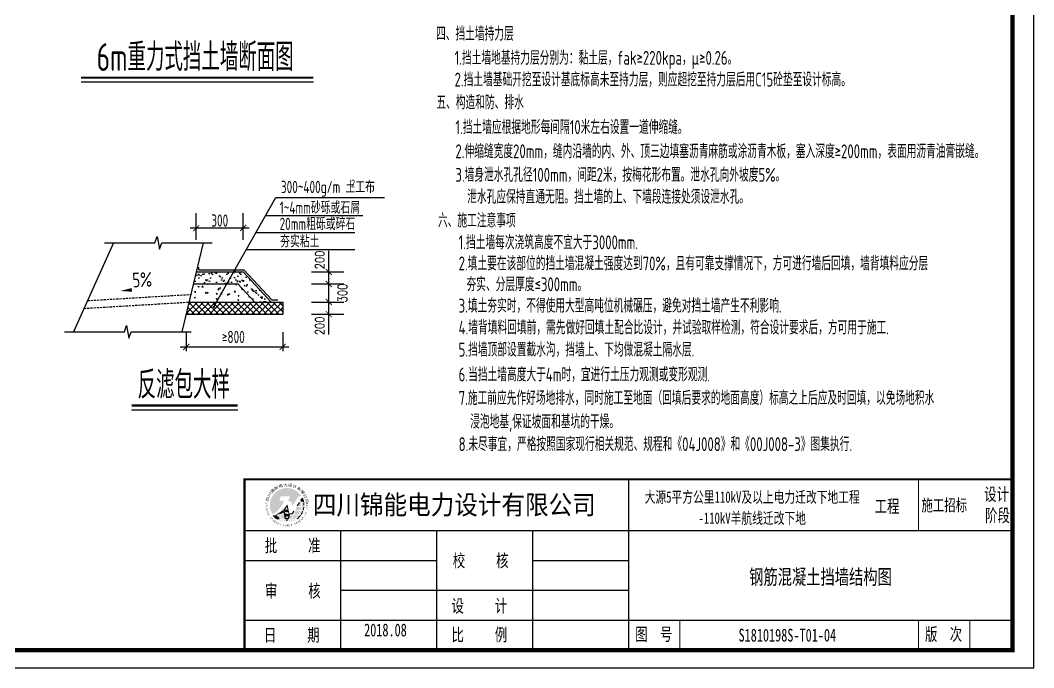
# Model space of a CAD drawing. Extents: x 468464 to 890083, y 3371610 to 6748633.
# Drawn here: x 470335.8 to 470573.2, y 3371613.8 to 3371765.4 of the extents above; entities that cross this region are included whole.
import ezdxf
from ezdxf.enums import TextEntityAlignment as Align

# ---------------------------------------------------------------- set-up
doc = ezdxf.new("R2010")
doc.units = 0
doc.linetypes.add('DASHED', pattern=[0.75, 0.5, -0.25])
doc.layers.get('0').update_dxf_attribs({"linetype": 'CONTINUOUS'})
for name, color, linetype in [('PUB_TEXT', 7, 'CONTINUOUS'), ('TEXT', 4, 'CONTINUOUS'), ('原状电力线', 7, 'CONTINUOUS'), ('图框', 7, 'CONTINUOUS'), ('钢筋', 6, 'CONTINUOUS')]:
    doc.layers.add(name, color=color, linetype=linetype)
doc.styles.add('DIM_FONT', font='SIMPLEX', dxfattribs={"width": 0.8})
doc.styles.add('SM', font='tssdeng2.shx', dxfattribs={"width": 0.7, "bigfont": 'tssdchn.shx'})
doc.styles.add('tss', font='tssdeng.shx', dxfattribs={"width": 0.7, "bigfont": 'tssdchn.shx'})
doc.styles.add('TSSD_Norm', font='Tssdeng.shx', dxfattribs={"bigfont": 'hztxt.shx'})
doc.styles.add('宋体-0.71', font='', dxfattribs={"width": 0.71})
doc.styles.add('宋体-0.8', font='', dxfattribs={"width": 0.8})
doc.styles.add('宋体-0.9', font='', dxfattribs={"width": 0.9})
doc.styles.add('宋体B', font='', dxfattribs={"width": 0.7, "height": 3.5})
doc.styles.add('宋体－0.71', font='', dxfattribs={"width": 0.71})
doc.styles.get('宋体-0.71').set_extended_font_data('SimSun')
doc.styles.get('宋体-0.8').set_extended_font_data('SimSun')
doc.styles.get('宋体-0.9').set_extended_font_data('SimSun')
doc.styles.get('宋体B').set_extended_font_data('SimSun')
doc.styles.get('宋体－0.71').set_extended_font_data('SimSun')

# ---------------------------------------------------------------- blocks, each defined once
blk = doc.blocks.new('_ARCHTICK')
at = {"color": 0, "linetype": 'ByBlock', "const_width": 0.15}
blk.add_lwpolyline([(-0.5, -0.5), (0.5, 0.5)], dxfattribs=at)
blk = doc.blocks.new('锦能logo')
h = blk.add_hatch(color=256)
h.set_gradient(color1=(0, 0, 255), color2=(209, 209, 255), rotation=134.99999999999994, one_color=1, tint=0.9100000262260437, name='CURVED')
h.paths.add_polyline_path([(2956.981062167134, 7398.653929549574, 0.1437894166291007), (2957.616142303794, 7396.491219602932, 0.1827803456007146), (2960.321191244089, 7399.67334109557), (2959.180153983889, 7399.67334109557), (2959.553200110413, 7400.673341095568), (2961.705198880404, 7400.673341095568), (2961.291227192975, 7399.563634659838), (2961.944313963222, 7399.563634659838), (2962.22901424623, 7398.383151630135), (2963.6834255885, 7400.673341095568), (2964.433883768071, 7400.673341095568, 0.7651000113716319)])
h = blk.add_hatch(color=256)
edge = h.paths.add_edge_path()
edge.add_line((2960.303633320672, 7397.453929549576), (2961.275626788034, 7397.453929549574))
edge.add_line((2961.275626788034, 7397.453929549574), (2961.028117067938, 7398.653859529253))
edge.add_arc((2949.396426195539, 7404.858068765025), 13.18288453989743, 325.8301632773273, 331.9250557706892, ccw=False)
h.paths.add_polyline_path([(2960.656764305257, 7395.45319312562), (2960.470422019384, 7396.254326736809), (2961.491919576964, 7396.254326736809), (2961.312051362964, 7395.45319312562)])
edge = h.paths.add_edge_path()
edge.add_line((2961.554203114296, 7396.67963156367), (2961.523220757679, 7396.454030657793))
edge.add_line((2961.523220757679, 7396.454030657793), (2960.438661576827, 7396.454030657792))
edge.add_line((2960.438661576827, 7396.454030657792), (2960.338518995747, 7397.25691873606))
edge.add_line((2960.338518995747, 7397.25691873606), (2961.331495671739, 7397.253929549575))
edge.add_line((2961.331495671739, 7397.253929549575), (2961.373950294682, 7397.011791336146))
edge.add_arc((2961.870947410163, 7397.066507578737), 0.4999999999999713, 186.2826018710461, 230.6920239323921)
h.paths.add_polyline_path([(2959.288296430605, 7396.660355698461), (2960.160759453479, 7397.090699799897), (2960.137815593471, 7397.262492086918)])
h = blk.add_hatch(color=256)
edge = h.paths.add_edge_path()
edge.add_spline(control_points=[(2964.321339429546, 7398.453929549575), (2964.333550000845, 7398.721104585125), (2964.320737977568, 7398.989764808892), (2964.28360268591, 7399.253929549574)], knot_values=[4.660048990562125, 4.660048990562125, 4.660048990562125, 4.660048990562125, 4.870036013834051, 4.870036013834051, 4.870036013834051, 4.870036013834051], degree=3, periodic=0)
edge.add_line((2964.28360268591, 7399.253929549574), (2963.946340973735, 7399.253929549574))
edge.add_line((2963.946340973735, 7399.253929549574), (2963.407530677874, 7398.453929549575))
edge.add_line((2963.407530677874, 7398.453929549575), (2964.321339429546, 7398.453929549575))
edge = h.paths.add_edge_path()
edge.add_line((2964.935806153789, 7399.253929549574), (2964.485973203536, 7399.253929549574))
edge.add_ellipse((2960.981062167133, 7398.653929549574), major_axis=(0, 4), ratio=0.8862548494234943, start_angle=267.13401601740213, end_angle=278.626926558679, ccw=False)
edge.add_line((2964.521647517566, 7398.453929549575), (2964.976059038221, 7398.453929549575))
edge.add_arc((2960.981062167133, 7398.653929549577), 3.999999999999988, 357.1340160173777, 359.9999999999757)
edge.add_arc((2960.981062167133, 7398.653929549573), 4, 1.13991e-11, 8.626926558690478)
edge = h.paths.add_edge_path()
edge.add_spline(control_points=[(2964.154284994874, 7397.453929549576), (2964.226842945412, 7397.701088076622), (2964.277265516587, 7397.956760359453), (2964.305052440105, 7398.228478990844), (2964.306294910523, 7398.241200859534), (2964.307479708482, 7398.253929549574)], knot_values=[4.39285942548523, 4.39285942548523, 4.39285942548523, 4.39285942548523, 4.597508568944722, 4.597508568944722, 4.607554696123628, 4.607554696123628, 4.607554696123628, 4.607554696123628], degree=3, periodic=0)
edge.add_line((2964.307479708481, 7398.253929549574), (2963.272828103908, 7398.253929549574))
edge.add_line((2963.272828103909, 7398.253929549574), (2963.152534636767, 7398.075323508726))
edge.add_ellipse((2960.981062167133, 7398.653929549574), major_axis=(0, 4), ratio=0.548638331573045, start_angle=252.54239687627899, end_angle=261.68290055675214, ccw=False)
edge.add_line((2963.074532614683, 7397.453929549574), (2964.154284994874, 7397.453929549574))
edge = h.paths.add_edge_path()
edge.add_line((2964.96101191556, 7398.253929549574), (2964.508311932138, 7398.253929549574))
edge.add_ellipse((2960.981062167133, 7398.653929549574), major_axis=(0, 4), ratio=0.8862548494234943, start_angle=252.5423968762787, end_angle=264.2608295227337, ccw=False)
edge.add_line((2964.362795140377, 7397.453929549574), (2964.796818972801, 7397.453929549574))
edge.add_arc((2960.981062167133, 7398.653929549573), 3.999999999999845, 342.5423968762892, 354.2608295227445)
edge = h.paths.add_edge_path()
edge.add_spline(control_points=[(2963.708071417149, 7396.453929549574), (2963.722060495244, 7396.476284119536), (2963.735835845721, 7396.498816594688), (2963.885982688607, 7396.750288058729), (2964.000270169787, 7396.996499318715), (2964.090091903093, 7397.253929549575)], knot_values=[4.097934744531436, 4.097934744531436, 4.097934744531436, 4.097934744531436, 4.119530461088637, 4.119530461088637, 4.337106801878666, 4.337106801878666, 4.337106801878666, 4.337106801878666], degree=3, periodic=0)
edge.add_line((2964.090091903093, 7397.253929549575), (2963.036809336644, 7397.253929549575))
edge.add_ellipse((2960.981062167133, 7398.653929549574), major_axis=(0, 4), ratio=0.548638331573045, start_angle=236.63298703077072, end_angle=249.5126848852783, ccw=False)
edge.add_line((2962.813875537502, 7396.453929549574), (2963.708071417149, 7396.453929549574))
edge = h.paths.add_edge_path()
edge.add_line((2964.728060966172, 7397.253929549575), (2964.301858023566, 7397.253929549575))
edge.add_ellipse((2960.981062167133, 7398.653929549574), major_axis=(0, 4), ratio=0.8862548494234943, start_angle=236.6329870307723, end_angle=249.51268488527768, ccw=False)
edge.add_line((2963.941737067337, 7396.453929549574), (2964.321720784831, 7396.453929549574))
edge.add_arc((2960.981062167133, 7398.653929549574), 3.999999999999916, 326.6329870307686, 339.5126848852755)
edge = h.paths.add_edge_path()
edge.add_spline(control_points=[(2962.784279539617, 7395.453929549574), (2963.0816886685, 7395.670685139674), (2963.349455536195, 7395.941706136046), (2963.573843342575, 7396.253929549574)], knot_values=[3.714253050741603, 3.714253050741603, 3.714253050741603, 3.714253050741603, 4.031885701711839, 4.031885701711839, 4.031885701711839, 4.031885701711839], degree=3, periodic=0)
edge.add_line((2963.573843342575, 7396.253929549574), (2962.736704828167, 7396.253929549574))
edge.add_ellipse((2960.981062167133, 7398.653929549574), major_axis=(0, 4), ratio=0.548638331573045, start_angle=216.8698976458475, end_angle=233.130102354157, ccw=False)
edge.add_line((2962.297794162909, 7395.453929549574), (2962.784279539617, 7395.453929549574))
edge = h.paths.add_edge_path()
edge.add_line((2964.181062167133, 7396.253929549574), (2963.817077685288, 7396.253929549574))
edge.add_ellipse((2960.981062167133, 7398.653929549574), major_axis=(0, 4), ratio=0.8862548494234943, start_angle=216.8698976458474, end_angle=233.1301023541559, ccw=False)
edge.add_line((2963.108073805749, 7395.453929549574), (2963.381062167133, 7395.453929549574))
edge.add_arc((2960.981062167133, 7398.653929549574), 3.999999999999961, 306.8698976458538, 323.1301023541625)
h = blk.add_hatch(color=256)
edge = h.paths.add_edge_path()
edge.add_line((2964.636341288388, 7400.278409326524), (2964.359166231878, 7399.866872934381))
edge.add_ellipse((2960.981062167133, 7398.653929549574), major_axis=(0, 4), ratio=0.8862548494234943, start_angle=281.5369590328168, end_angle=287.6520596271704, ccw=False)
edge.add_line((2964.45445762818, 7399.453929549574), (2964.900245755586, 7399.453929549574))
edge.add_arc((2960.981062167133, 7398.653929549574), 3.999999999999953, 11.53695903281878, 23.96132766610068)
edge = h.paths.add_edge_path()
edge.add_spline(control_points=[(2964.250670857409, 7399.453929549574), (2964.238540475621, 7399.518107791411), (2964.224955721538, 7399.581923909234), (2964.209926932942, 7399.645289493854)], knot_values=[4.923285607825284, 4.923285607825284, 4.923285607825284, 4.923285607825284, 4.974821320729691, 4.974821320729691, 4.974821320729691, 4.974821320729691], degree=3, periodic=0)
edge.add_line((2964.209926932942, 7399.645289493854), (2964.081043547701, 7399.453929549574))
edge.add_line((2964.081043547701, 7399.453929549574), (2964.250670857409, 7399.453929549574))
h = blk.add_hatch(color=256)
edge = h.paths.add_edge_path()
edge.add_ellipse((2960.981062167133, 7398.653929549574), major_axis=(0, 4), ratio=0.2227920946588142, start_angle=112.99399430776069, end_angle=123.36701296922661, ccw=False)
edge.add_arc((2957.627393821145, 7401.120008587621), 4.758928899940781, 290.43028847167915, 302.16282589198244, ccw=False)
edge.add_spline(control_points=[(2959.288581126923, 7396.660427776624), (2959.311716001526, 7396.59007686566), (2959.336077830355, 7396.521201268988), (2959.361581253227, 7396.453929549574)], knot_values=[2.11062697296516, 2.11062697296516, 2.11062697296516, 2.11062697296516, 2.174523381089376, 2.174523381089376, 2.174523381089376, 2.174523381089376], degree=3, periodic=0)
edge.add_line((2959.361581253227, 7396.453929549574), (2960.236789836156, 7396.453929549574))
edge = h.paths.add_edge_path()
edge.add_ellipse((2960.981062167133, 7398.653929549574), major_axis=(0, 4), ratio=0.548638331573045, start_angle=120.9869532087852, end_angle=123.36701296923081, ccw=False)
edge.add_arc((2957.627393821145, 7401.120008587621), 4.75892889994079, 281.33658652327006, 288.02179753906887, ccw=False)
edge.add_line((2958.562867329798, 7396.453929549574), (2959.148248796764, 7396.453929549574))
edge = h.paths.add_edge_path()
edge.add_ellipse((2960.981062167133, 7398.653929549574), major_axis=(0, 4), ratio=0.8862548494234943, start_angle=126.86989764584419, end_angle=143.1301023541536, ccw=False)
edge.add_line((2958.145046648978, 7396.253929549574), (2957.781062167133, 7396.253929549574))
edge.add_arc((2960.981062167133, 7398.653929549574), 3.999999999999808, 216.869897645844, 233.130102354156)
edge.add_line((2958.581062167133, 7395.453929549574), (2958.854050528517, 7395.453929549574))
edge = h.paths.add_edge_path()
edge.add_ellipse((2960.981062167133, 7398.653929549574), major_axis=(0, 4), ratio=0.548638331573045, start_angle=126.869897645843, end_angle=143.1301023541535, ccw=False)
edge.add_line((2959.225419506099, 7396.253929549574), (2958.388133573606, 7396.253929549574))
edge.add_spline(control_points=[(2958.388133573605, 7396.253929549574), (2958.428873015288, 7396.197209226918), (2958.47105159217, 7396.141861338325), (2958.514584378582, 7396.087959601681)], knot_values=[2.251264128307453, 2.251264128307453, 2.251264128307453, 2.251264128307453, 2.308950918631056, 2.308950918631056, 2.308950918631056, 2.308950918631056], degree=3, periodic=0)
edge.add_spline(control_points=[(2958.514584378582, 7396.087959601681), (2958.579933067868, 7396.007045694479), (2958.648333350761, 7395.929390565146), (2958.719497950681, 7395.855243577877)], knot_values=[2.308950918631056, 2.308950918631056, 2.308950918631056, 2.308950918631056, 2.395546711078183, 2.395546711078183, 2.395546711078183, 2.395546711078183], degree=3, periodic=0)
edge.add_spline(control_points=[(2958.719497950681, 7395.855243577877), (2958.784879693385, 7395.787121797534), (2958.852594748059, 7395.721961178952), (2958.922420333952, 7395.659955102126)], knot_values=[2.395546711078183, 2.395546711078183, 2.395546711078183, 2.395546711078183, 2.475105702872352, 2.475105702872352, 2.475105702872352, 2.475105702872352], degree=3, periodic=0)
edge.add_spline(control_points=[(2958.922420333952, 7395.659955102126), (2958.998625351018, 7395.592284003029), (2959.07734416236, 7395.528370189746), (2959.158287177293, 7395.46846503519)], knot_values=[2.475105702872352, 2.475105702872352, 2.475105702872352, 2.475105702872352, 2.5619333928921, 2.5619333928921, 2.5619333928921, 2.5619333928921], degree=3, periodic=0)
edge.add_spline(control_points=[(2959.158287177293, 7395.46846503519), (2959.164869775819, 7395.463593316706), (2959.171467084271, 7395.458748109767), (2959.178078946897, 7395.453929549574)], knot_values=[2.5619333928921, 2.5619333928921, 2.5619333928921, 2.5619333928921, 2.568994555918444, 2.568994555918444, 2.568994555918444, 2.568994555918444], degree=3, periodic=0)
edge.add_line((2959.178078946897, 7395.453929549574), (2959.664330171358, 7395.453929549574))
edge = h.paths.add_edge_path()
edge.add_ellipse((2960.981062167133, 7398.653929549574), major_axis=(0, 4), ratio=0.2227920946588142, start_angle=126.8698976458474, end_angle=143.1301023541531, ccw=False)
edge.add_line((2960.268127464225, 7396.253929549574), (2959.44278636639, 7396.253929549574))
edge.add_spline(control_points=[(2959.44278636639, 7396.253929549574), (2959.566802330377, 7395.968304404979), (2959.711907769087, 7395.717357848514), (2959.885958734283, 7395.492582574107), (2959.901564914547, 7395.473031038097), (2959.917281615523, 7395.453929549574)], knot_values=[2.239461292921109, 2.239461292921109, 2.239461292921109, 2.239461292921109, 2.525164764367402, 2.525164764367402, 2.553069319174483, 2.553069319174483, 2.553069319174483, 2.553069319174483], degree=3, periodic=0)
edge.add_line((2959.917281615523, 7395.453929549574), (2960.446361139952, 7395.453929549574))
edge = h.paths.add_edge_path()
edge.add_ellipse((2960.981062167133, 7398.653929549574), major_axis=(0, 4), ratio=0.8862548494234943, start_angle=148.2116693829467, end_angle=179.9999999999962, ccw=False)
edge.add_line((2959.113607321071, 7395.253929549574), (2958.873931416562, 7395.253929549574))
edge.add_arc((2960.981062167133, 7398.653929549574), 4, 238.2116693829475, 269.9999999999968)
h = blk.add_hatch(color=256)
edge = h.paths.add_edge_path()
edge.add_ellipse((2960.981062167133, 7398.653929549574), major_axis=(0, 4), ratio=0.548638331573045, start_angle=148.2116693829451, end_angle=156.4349843470533, ccw=False)
edge.add_line((2959.825009467735, 7395.253929549574), (2959.487741293253, 7395.253929549574))
edge.add_spline(control_points=[(2959.487741293253, 7395.253929549574), (2959.497414595796, 7395.248441286056), (2959.50711107926, 7395.243007554984), (2959.705199304247, 7395.133381292929), (2959.901981436066, 7395.049746957019), (2960.103702934556, 7394.987501514934)], knot_values=[2.675861574488249, 2.675861574488249, 2.675861574488249, 2.675861574488249, 2.685596137520381, 2.685596137520381, 2.87426176627722, 2.87426176627722, 2.87426176627722, 2.87426176627722], degree=3, periodic=0)
edge = h.paths.add_edge_path()
edge.add_ellipse((2960.981062167133, 7398.653929549574), major_axis=(0, 4), ratio=0.2227920946588142, start_angle=148.2116693829511, end_angle=159.7350271753392, ccw=False)
edge.add_line((2960.511610093494, 7395.253929549574), (2960.102659638547, 7395.253929549574))
edge.add_spline(control_points=[(2960.102659638531, 7395.253929549589), (2960.271023879841, 7395.093847910067), (2960.447455135382, 7394.981508139251), (2960.639160360004, 7394.912288348518), (2960.655780749933, 7394.90669959402), (2960.672395110727, 7394.901526130303)], knot_values=[2.660182515614395, 2.660182515614395, 2.660182515614395, 2.660182515614395, 2.946025558428636, 2.946025558428636, 2.973172350748402, 2.973172350748402, 2.973172350748402, 2.973172350748402], degree=3, periodic=0)
edge = h.paths.add_edge_path(flags=17)
edge.add_spline(control_points=[(2961.858516553375, 7394.987577166084), (2962.070582387616, 7395.053111472752), (2962.277192669183, 7395.142258694488), (2962.474328626089, 7395.253929549574)], knot_values=[3.408957094167295, 3.408957094167295, 3.408957094167295, 3.408957094167295, 3.607306422438473, 3.607306422438473, 3.607306422438473, 3.607306422438473], degree=3, periodic=0)
edge.add_line((2962.474328626089, 7395.253929549574), (2962.137114866532, 7395.253929549574))
edge.add_ellipse((2960.981062167133, 7398.653929549574), major_axis=(0, 4), ratio=0.548638331573045, start_angle=203.5677259901117, end_angle=211.7883306170559, ccw=False)
edge = h.paths.add_edge_path()
edge.add_line((2963.088192917704, 7395.253929549574), (2962.848517013196, 7395.253929549574))
edge.add_ellipse((2960.981062167133, 7398.653929549574), major_axis=(0, 4), ratio=0.8862548494234943, start_angle=179.9999999999962, end_angle=211.7883306170542, ccw=False)
edge.add_arc((2960.981062167133, 7398.653929549574), 4, 269.9999999999968, 301.7883306170561)
h = blk.add_hatch(color=256)
edge = h.paths.add_edge_path()
edge.add_spline(control_points=[(2962.871261622121, 7397.453929549574), (2962.886847128583, 7397.541483108903), (2962.900749563245, 7397.630106074602), (2962.912924268924, 7397.719561386606)], knot_values=[4.39846764421691, 4.39846764421691, 4.39846764421691, 4.39846764421691, 4.469670888643413, 4.469670888643413, 4.469670888643413, 4.469670888643413], degree=3, periodic=0)
edge.add_line((2962.912924268924, 7397.719561386606), (2962.734017808048, 7397.453929549574))
edge.add_line((2962.734017808048, 7397.453929549574), (2962.871261622121, 7397.453929549574))
edge = h.paths.add_edge_path()
edge.add_spline(control_points=[(2962.600473923594, 7396.453929549574), (2962.640374726167, 7396.559172065085), (2962.677499260145, 7396.668319759509), (2962.757534068245, 7396.932966224926), (2962.797902888273, 7397.091194768968), (2962.832336246277, 7397.253929549575)], knot_values=[4.108645960211935, 4.108645960211935, 4.108645960211935, 4.108645960211935, 4.208607940612338, 4.208607940612338, 4.343707102819545, 4.343707102819545, 4.343707102819545, 4.343707102819545], degree=3, periodic=0)
edge.add_line((2962.832336246277, 7397.253929549575), (2962.599315234083, 7397.253929549575))
edge.add_line((2962.599315234084, 7397.253929549575), (2962.271781169773, 7396.767622488517))
edge.add_arc((2961.870947410164, 7397.066507578737), 0.4999999999999713, 255.2323980017045, 323.2896350481477, ccw=False)
edge.add_ellipse((2960.981062167133, 7398.653929549574), major_axis=(0, 4), ratio=0.2227920946588142, start_angle=236.6329870307735, end_angle=238.820130398395, ccw=False)
edge.add_line((2961.72533449811, 7396.453929549574), (2962.600473923594, 7396.453929549574))
edge = h.paths.add_edge_path()
edge.add_spline(control_points=[(2962.044765516351, 7395.453929549574), (2962.077254990169, 7395.493381026517), (2962.109265684618, 7395.534732932496), (2962.280280676527, 7395.769808874506), (2962.408222392252, 7395.997981287271), (2962.519292112041, 7396.253929549574)], knot_values=[3.730062961207604, 3.730062961207604, 3.730062961207604, 3.730062961207604, 3.787747146551104, 3.787747146551104, 4.043715071269597, 4.043715071269597, 4.043715071269597, 4.043715071269597], degree=3, periodic=0)
edge.add_line((2962.519292112041, 7396.253929549574), (2961.693996870041, 7396.253929549574))
edge.add_ellipse((2960.981062167133, 7398.653929549574), major_axis=(0, 4), ratio=0.2227920946588142, start_angle=216.869897645847, end_angle=233.13010235415152, ccw=False)
edge.add_line((2961.515763194314, 7395.453929549574), (2962.044765516351, 7395.453929549574))
edge = h.paths.add_edge_path()
edge.add_spline(control_points=[(2961.687206736099, 7395.108670120731), (2961.710849277093, 7395.126184182917), (2961.734401723015, 7395.144603203798), (2961.757839030543, 7395.1639211968)], knot_values=[3.526917542540041, 3.526917542540041, 3.526917542540041, 3.526917542540041, 3.566033487143058, 3.566033487143058, 3.566033487143058, 3.566033487143058], degree=3, periodic=0)
edge.add_spline(control_points=[(2961.757839030543, 7395.1639211968), (2961.791066722037, 7395.191308827008), (2961.824062991302, 7395.220503344761), (2961.856756475953, 7395.251487690944)], knot_values=[3.566033487143058, 3.566033487143058, 3.566033487143058, 3.566033487143058, 3.621489197586636, 3.621489197586636, 3.621489197586636, 3.621489197586636], degree=3, periodic=0)
edge.add_spline(control_points=[(2961.856756475953, 7395.251487690944), (2961.857614028328, 7395.252300412498), (2961.858471372382, 7395.25311436548), (2961.859328506827, 7395.253929549591)], knot_values=[3.621489197586636, 3.621489197586636, 3.621489197586636, 3.621489197586636, 3.622943804725669, 3.622943804725669, 3.622943804725669, 3.622943804725669], degree=3, periodic=0)
edge.add_line((2961.85932850681, 7395.253929549574), (2961.450514240773, 7395.253929549574))
edge.add_ellipse((2960.981062167133, 7398.653929549574), major_axis=(0, 4), ratio=0.2227920946588142, start_angle=200.2593301670571, end_angle=211.7883306170499, ccw=False)
edge.add_spline(control_points=[(2961.289646889722, 7394.901389705381), (2961.306832910057, 7394.9067557857), (2961.32402443564, 7394.91257148374), (2961.34122246483, 7394.918837188779)], knot_values=[3.309935535646117, 3.309935535646117, 3.309935535646117, 3.309935535646117, 3.338035074114369, 3.338035074114369, 3.338035074114369, 3.338035074114369], degree=3, periodic=0)
edge.add_spline(control_points=[(2961.34122246483, 7394.918837188779), (2961.358880588583, 7394.925270518653), (2961.376545568579, 7394.932178255442), (2961.399365473753, 7394.941710888665), (2961.404513032477, 7394.943903845129), (2961.409660913406, 7394.946139630558)], knot_values=[3.338035074114369, 3.338035074114369, 3.338035074114369, 3.338035074114369, 3.36688635248987, 3.36688635248987, 3.375288881217743, 3.375288881217743, 3.375288881217743, 3.375288881217743], degree=3, periodic=0)
edge.add_spline(control_points=[(2961.409660913406, 7394.946139630558), (2961.433397456778, 7394.956448691416), (2961.457140850441, 7394.967668326879), (2961.480866759613, 7394.979792719738)], knot_values=[3.375288881217743, 3.375288881217743, 3.375288881217743, 3.375288881217743, 3.4140323934231, 3.4140323934231, 3.4140323934231, 3.4140323934231], degree=3, periodic=0)
edge.add_spline(control_points=[(2961.480866759613, 7394.979792719738), (2961.503459204677, 7394.991337890781), (2961.526035795927, 7395.003703437707), (2961.548575522274, 7395.016884337836)], knot_values=[3.4140323934231, 3.4140323934231, 3.4140323934231, 3.4140323934231, 3.450925001616034, 3.450925001616034, 3.450925001616034, 3.450925001616034], degree=3, periodic=0)
edge.add_spline(control_points=[(2961.548575522274, 7395.016884337836), (2961.572467203149, 7395.030855841071), (2961.596317464107, 7395.04574344226), (2961.620101281948, 7395.061541159631)], knot_values=[3.450925001616034, 3.450925001616034, 3.450925001616034, 3.450925001616034, 3.490030464037291, 3.490030464037291, 3.490030464037291, 3.490030464037291], degree=3, periodic=0)
edge.add_spline(control_points=[(2961.620101281948, 7395.061541159631), (2961.642535885747, 7395.076442700357), (2961.664911371012, 7395.092154027529), (2961.687206736099, 7395.108670120731)], knot_values=[3.490030464037291, 3.490030464037291, 3.490030464037291, 3.490030464037291, 3.526917542540041, 3.526917542540041, 3.526917542540041, 3.526917542540041], degree=3, periodic=0)
h = blk.add_hatch(color=256)
edge = h.paths.add_edge_path()
edge.add_spline(control_points=[(2960.981062167194, 7394.853935159444), (2960.981727004263, 7394.854017897967), (2960.991820073574, 7394.85503193055), (2961.038327152559, 7394.893489684063), (2961.071455213247, 7394.93046201283), (2961.148447622351, 7395.051408580002), (2961.192914586096, 7395.141947061633), (2961.236713616394, 7395.253929549574)], knot_values=[3.169311877621223, 3.169311877621223, 3.169311877621223, 3.169311877621223, 3.323781551669675, 3.323781551669675, 3.478251225718127, 3.478251225718127, 3.66092720216701, 3.66092720216701, 3.66092720216701, 3.66092720216701], degree=3, periodic=0)
edge.add_line((2961.236713616394, 7395.253929549574), (2960.725135237765, 7395.253929549574))
edge.add_spline(control_points=[(2960.725135237765, 7395.253929549574), (2960.779769687456, 7395.113926995359), (2960.836751859494, 7395.007446897527), (2960.9219513646, 7394.892951199977), (2960.953212038973, 7394.867689729759), (2960.977467314246, 7394.854184245434), (2960.980650265171, 7394.853986420347), (2960.981062167138, 7394.853935159435)], knot_values=[2.62227151623049, 2.62227151623049, 2.62227151623049, 2.62227151623049, 2.850686360674083, 2.850686360674083, 3.018171193868114, 3.018171193868114, 3.113873434683093, 3.113873434683093, 3.113873434683093, 3.113873434683093], degree=3, periodic=0)
at = {"color": 7, "lineweight": 0}
for p, q in [((2961.275626788034, 7397.453929549574), (2961.028117067938, 7398.653859529253)), ((2963.946340973735, 7399.253929549574), (2963.407530677874, 7398.453929549575)), ((2964.636341288388, 7400.278409326524), (2964.359166231878, 7399.866872934381)), ((2961.373950294682, 7397.011791336146), (2961.331495671739, 7397.253929549575)), ((2962.599315234083, 7397.253929549575), (2962.271781169773, 7396.767622488517))]:
    blk.add_line(p, q, dxfattribs=at)
for p, q in [((2960.137815593471, 7397.262492086918), (2959.288296430605, 7396.660355698461)), ((2959.288296430605, 7396.660355698461), (2960.160759453479, 7397.090699799897)), ((2960.160759453479, 7397.090699799897), (2960.137815593471, 7397.262492086918)), ((2960.303633320672, 7397.453929549576), (2961.275626788034, 7397.453929549574)), ((2960.338518995747, 7397.25691873606), (2961.331495671739, 7397.253929549575)), ((2960.338518995747, 7397.25691873606), (2960.438661576827, 7396.454030657792)), ((2960.438661576827, 7396.454030657792), (2961.523220757679, 7396.454030657793)), ((2960.470422019384, 7396.254326736809), (2961.491919576964, 7396.254326736809)), ((2960.656764305257, 7395.45319312562), (2960.470422019384, 7396.254326736809)), ((2961.491919576964, 7396.254326736809), (2961.312051362964, 7395.45319312562)), ((2961.554203114296, 7396.67963156367), (2961.523220757679, 7396.454030657793)), ((2961.312051362964, 7395.45319312562), (2960.656764305257, 7395.45319312562))]:
    blk.add_line(p, q)
for centre, radius, start, end in [((2949.396426195539, 7404.858068765025), 13.18288453989743, 325.8301632773273, 331.9250557706892), ((2960.981062167133, 7398.653929549574), 3.999999999999999, 11.53695903280796, 23.96132766610368), ((2960.981062167133, 7398.653929549573), 4, 0, 8.626926558710773), ((2960.981062167133, 7398.653929549574), 4, 216.8698976458544, 233.1301023541664), ((2957.627393821145, 7401.120008587621), 4.758928899940781, 281.3365865232777, 288.0217975390541), ((2961.870947410163, 7397.066507578737), 0.4999999999999713, 186.2826018710461, 230.6920239323921), ((2961.870947410164, 7397.066507578737), 0.4999999999999713, 255.232398001711, 323.2896350481268), ((2960.981062167133, 7398.653929549574), 4, 306.8698976458335, 323.1301023541456), ((2960.981062167133, 7398.653929549574), 4, 326.6329870307663, 339.5126848852572), ((2960.981062167133, 7398.653929549573), 3.999999999999999, 342.5423968762713, 354.2608295227657)]:
    blk.add_arc(centre, radius, start, end, dxfattribs=at)
for start_param, end_param in [(4.913746901175043, 5.020475540637175), (2.214297435588184, 2.498091544796467)]:
    blk.add_ellipse((2960.981062167133, 7398.653929549574), major_axis=(0, 4), ratio=0.8862548494234943, start_param=start_param, end_param=end_param)
blk.add_open_spline([(2958.388133573605, 7396.253929549574), (2958.612520476636, 7395.941522284908), (2958.880565643273, 7395.670749807746), (2959.178078946897, 7395.453929549574)], degree=3)
at = {"width": 1.199999999999999}
for s, height, rotation, style, p in [('电', 0.6, 20.45454545454546, '宋体-0.8', (2959.165383876876, 7402.687764077343)), ('力', 0.6, 6.818181818181818, '宋体-0.71', (2960.194816752031, 7402.993218109758)), ('设', 0.6, 353.1818181818182, '宋体－0.71', (2961.217755710953, 7403.090085648852)), ('计', 0.6, 339.5454545454545, '宋体-0.8', (2962.264045471879, 7402.92139644756)), ('川', 0.6, 61.36363636363636, '宋体-0.8', (2956.929735555601, 7400.541327975904)), ('锦', 0.6, 47.72727272727273, '宋体-0.9', (2957.506557434682, 7401.419712636435)), ('能', 0.6, 34.0909090909091, '宋体-0.8', (2958.246008285137, 7402.167906883606)), ('有', 0.6, 325.9090909090909, '宋体-0.8', (2963.230902280205, 7402.483390558791)), ('限', 0.6, 312.2727272727273, '宋体－0.71', (2964.07805952731, 7401.866034095592)), ('公', 0.6, 298.6363636363636, '宋体-0.8', (2964.75650162721, 7401.045383321623)), ('I', 0.4, 268.4131932482936, '宋体-0.8', (2956.006947292615, 7398.817443283114)), ('S', 0.4, 262.9846218197222, '宋体-0.8', (2956.044725810823, 7399.287284823755)), ('四', 0.6, 75.00000000000001, '宋体-0.8', (2956.620283041136, 7399.489826739384)), ('司', 0.6, 285, '宋体-0.8', (2965.244470925319, 7400.092294421289)), ('D', 0.4, 92.9846218197223, '宋体-0.8', (2965.952385471478, 7398.887382177773)), ('T', 0.4, 87.55605039115088, '宋体-0.8', (2965.952174378707, 7398.416024303976)), ('C', 0.4, 273.8417646768651, '宋体-0.8', (2956.013787457748, 7398.346134995589)), ('H', 0.4, 279.2703361054365, '宋体-0.8', (2956.065184948741, 7397.877587679225)), ('U', 0.4, 284.6989075340079, '宋体-0.8', (2956.16067872108, 7397.416004285682)), ('A', 0.4, 290.1274789625793, '宋体-0.8', (2956.29941217887, 7396.965525299001)), ('N', 0.4, 295.5560503911508, '宋体-0.8', (2956.480140858645, 7396.530191594751)), ('C', 0.4, 60.41319324829371, '宋体-0.8', (2965.296179874169, 7396.17435000853)), ('O', 0.4, 65.84176467686511, '宋体-0.8', (2965.511406205129, 7396.593701789512)), ('L', 0.4, 82.12747896257942, '宋体-0.8', (2965.907371537007, 7397.946800481983)), ('.', 0.4, 71.2703361054365, '宋体-0.8', (2965.685994555029, 7397.031534175053)), (',', 0.4, 76.698907534008, '宋体-0.8', (2965.818378835732, 7397.483919731822)), ('J', 0.4, 306.4131932482936, '宋体-0.8', (2956.960737049911, 7395.720409227881)), ('I', 0.4, 311.8417646768651, '宋体-0.8', (2957.256293529224, 7395.353224455203)), ('N', 0.4, 317.2703361054363, '宋体-0.8', (2957.585261836886, 7395.01564758647)), ('N', 0.4, 322.6989075340079, '宋体-0.8', (2957.944691069446, 7394.710706745434)), ('E', 0.4, 328.1274789625793, '宋体-0.8', (2958.331357083612, 7394.441137304956)), ('N', 0.4, 333.5560503911507, '宋体-0.8', (2958.741791417379, 7394.209357350224)), ('G', 0.4, 338.9846218197222, '宋体-0.8', (2959.172312402744, 7394.017445988105)), ('P', 0.4, 349.841764676865, '宋体-0.8', (2960.078021393778, 7393.759741885864)), ('O', 0.4, 355.2703361054365, '宋体-0.8', (2960.545085030853, 7393.696260796764)), ('W', 0.4, 0.6989075340078, '宋体-0.8', (2961.01605945935, 7393.677250866407)), ('E', 0.4, 6.127478962579288, '宋体-0.8', (2961.486719955994, 7393.702882617207)), ('R', 0.4, 11.5560503911507, '宋体-0.8', (2961.952844613533, 7393.772926127857)), ('D', 0.4, 22.4131932482936, '宋体-0.8', (2962.85483972493, 7394.04334247309)), ('E', 0.4, 27.84176467686501, '宋体-0.8', (2963.282619124345, 7394.241289625599)), ('S', 0.4, 33.2703361054365, '宋体-0.8', (2963.689753153948, 7394.47881893261)), ('I', 0.4, 38.69890753400791, '宋体-0.8', (2964.072589750047, 7394.753799714553)), ('G', 0.4, 44.1274789625794, '宋体-0.8', (2964.427694801189, 7395.063765345557)), ('N', 0.4, 49.55605039115081, '宋体-0.8', (2964.751882952747, 7395.405935379516))]:
    blk.add_text(s, height=height, rotation=rotation, dxfattribs=dict(at, style=style)).set_placement(p)

msp = doc.modelspace()

# ---------------------------------------------------------------- hatches: boundary and pattern name
h = msp.add_hatch()
h.set_pattern_fill('砂灰土', color=8, scale=1.060606060606087, style=0)
h.set_pattern_definition([(37.50000000000001, (476363.7179594027, 3382132.593703759), (-0.06681113738898, 2.043600967135218), [0, -1.612121212121252, 0, -1.803030303030347, 0, -1.723484848484891]), (7.499999999999998, (476363.7179594027, 3382132.593703759), (1.877035899526424, 2.993185220698283), [0, -0.869696969696991, 0, -1.453030303030339, 0, -0.5568181818181954]), (327.5, (476362.4134139481, 3382132.593703759), (3.302877732160757, 0.006002026478598857), [0, -0.5303030303030434, 0, -1.909090909090956, 0, -2.492424242424304]), (317.5, (476362.4134139481, 3382132.593703759), (3.188316095758571, 0.9308680234151355), [0, -0.2651515151515216, 0, -1.251515151515182, 0, -1.431818181818217])])
h.paths.add_polyline_path([(470386.7795412897, 3371703.655265765), (470390.7246645112, 3371699.412841522), (470394.5868550632, 3371699.412841522), (470388.0116496941, 3371706.483548593), (470377.0150321093, 3371706.483548593), (470376.3420575315, 3371703.655265765)])
h = msp.add_hatch()
h.set_pattern_fill('砂石碎砖', color=8, scale=0.3535353535353622, style=0)
h.set_pattern_definition([(49.99999999999999, (476363.7179594027, 3382132.593703759), (2.535768316909482, -0.2218509777167425), [0.2651515151515216, -2.916666666666738]), (355, (476363.7179594027, 3382132.593703759), (-0.490534993170446, 2.659265116984637), [0.2121212121212173, -2.333333333333391]), (100.4514, (476363.9292734229, 3382132.575216194), (2.045235187877904, 2.437412522437775), [0.2253441060606109, -2.478785237373787]), (46.18420000000001, (476363.7179594027, 3382133.300774466), (3.773074393925159, -0.5851682128949461), [0.3977272727272825, -4.375000000000107]), (96.63559999999998, (476364.0323822385, 3382133.25201025), (3.304363086378106, 3.443851057104918), [0.3380161696969765, -3.718177272727344]), (351.1842, (476363.7179594027, 3382133.300774466), (3.304360412088662, 3.443853639635071), [0.3181818181818261, -3.500000000000087]), (21, (476364.0714947562, 3382133.12400679), (2.110277454450597, -1.423400111912785), [0.2651515151515216, -2.916666666666738]), (326.0000000000001, (476364.0714947562, 3382133.12400679), (0.8602057394312908, 2.563661761579618), [0.2121212121212173, -2.333333333333391]), (71.4514, (476364.2473511355, 3382133.005390001), (2.970484040439684, 1.14025933180289), [0.2253441060606116, -2.478785237373798])])
h.paths.add_polyline_path([(470390.7246645112, 3371699.412841522), (470386.7795412897, 3371703.655265765), (470376.3420575315, 3371703.655265765), (470375.3325956649, 3371699.412841522)])
h = msp.add_hatch()
h.set_pattern_fill('多孔材料', color=8, scale=0.3535353535353622, style=0)
h.set_pattern_definition([(45, (476364.4250301098, 3382132.593703759), (-0.7070714258475054, 0.7070714258475056), []), (135, (476364.4250301098, 3382132.593703759), (-0.7070714258475056, -0.7070714258475054), [])])
h.paths.add_polyline_path([(470397.2858837135, 3371696.584558694), (470397.2858837135, 3371699.412841522), (470375.3325956649, 3371699.412841522), (470374.6596210872, 3371696.584558694)])

# ---------------------------------------------------------------- linework, layer by layer
at = {"color": 3}
for p, q in [((470381.1496338673, 3371698.267448743), (470395.6483763246, 3371723.879659482)), ((470395.6483763246, 3371723.879659482), (470421.1169836217, 3371723.879659482)), ((470377.0150321093, 3371714.023881136), (470377.0150321093, 3371720.279604765)), ((470388.0116496941, 3371714.023881136), (470388.0116496941, 3371720.279604765)), ((470393.2616127591, 3371719.663411652), (470416.0198890643, 3371719.663411652)), ((470389.4257911082, 3371716.744251229), (470375.6008906952, 3371716.744251229)), ((470367.3239150464, 3371713.279362193), (470367.8643556973, 3371714.764210678)), ((470367.8643556973, 3371714.764210678), (470368.3879933976, 3371711.794513708)), ((470391.0112336093, 3371715.688088606), (470414.1805125609, 3371715.688088606)), ((470355.4854679212, 3371713.279362193), (470367.3239150464, 3371713.279362193)), ((470368.3879933976, 3371711.794513708), (470368.9148241373, 3371713.279362193)), ((470368.9148241373, 3371713.279362193), (470380.7532712626, 3371713.279362193)), ((470388.765245762, 3371711.720522851), (470414.1805125609, 3371711.720522851)), ((470408.0797728525, 3371702.241124351), (470408.0797728525, 3371711.408775676)), ((470404.0100144993, 3371706.483548593), (470411.6151263879, 3371706.483548593)), ((470408.0797728525, 3371697.998700108), (470408.0797728525, 3371705.069407179)), ((470404.0100144993, 3371703.655265765), (470411.6151263879, 3371703.655265765)), ((470404.0100144993, 3371703.655265765), (470411.6151263879, 3371703.655265765)), ((470408.0797728525, 3371691.835179281), (470408.0797728525, 3371700.826982936)), ((470404.0100144993, 3371699.412841522), (470411.6151263879, 3371699.412841522)), ((470404.0100144993, 3371699.412841522), (470411.6151263879, 3371699.412841522)), ((470404.0100144993, 3371696.584558694), (470411.6151263879, 3371696.584558694)), ((470360.1660303993, 3371692.412395229), (470360.7064710502, 3371693.897243713)), ((470360.7064710502, 3371693.897243713), (470361.2301087505, 3371690.927546744)), ((470346.1348803763, 3371692.412395229), (470360.1660303993, 3371692.412395229)), ((470361.2301087505, 3371690.927546744), (470361.7569394902, 3371692.412395229)), ((470361.7569394902, 3371692.412395229), (470375.7880895131, 3371692.412395229)), ((470374.6596210872, 3371692.382809895), (470374.6596210872, 3371687.884753728)), ((470397.2858837135, 3371692.382809895), (470397.2858837135, 3371687.884753728)), ((470373.2454796731, 3371688.926234547), (470398.7000251276, 3371688.926234547))]:
    msp.add_line(p, q, dxfattribs=at)
for p, q in [((470357.6066800424, 3371713.279362193), (470348.2560924976, 3371692.412395229)), ((470378.6320591414, 3371713.279362193), (470373.6668773919, 3371692.412395229))]:
    msp.add_line(p, q)
at = {"color": 6}
for p, q in [((470377.61221942, 3371706.978498088), (470377.6485590239, 3371707.601730528)), ((470377.0150321093, 3371706.483548593), (470388.0116496941, 3371706.483548593)), ((470377.61221942, 3371706.978498088), (470388.1755732786, 3371706.978498088)), ((470388.0116496941, 3371706.483548593), (470394.5868550632, 3371699.412841522)), ((470388.1755732786, 3371706.978498088), (470394.7507786478, 3371699.907791017)), ((470376.3420575315, 3371703.655265765), (470386.7795412897, 3371703.655265765)), ((470386.7795412897, 3371703.655265765), (470390.7246645112, 3371699.412841522)), ((470375.3325956649, 3371699.412841522), (470397.2858837135, 3371699.412841522)), ((470394.7507786478, 3371699.907791017), (470396.1635137977, 3371699.907791017)), ((470397.2858837135, 3371699.412841522), (470397.2858837135, 3371696.584558694)), ((470374.6596210872, 3371696.584558694), (470397.2858837135, 3371696.584558694))]:
    msp.add_line(p, q, dxfattribs=at)
at = {"color": 4, "linetype": 'DASHED'}
for p, q in [((470351.550840129, 3371699.765023034), (470375.7600192904, 3371701.209157372)), ((470350.7355341284, 3371697.945569091), (470375.3325956649, 3371699.412841522))]:
    msp.add_line(p, q, dxfattribs=at)
at = {"color": 3, "const_width": 0.4949494949495071}
for points in [[(470350.0400969341, 3371751.988879041), (470404.4684172062, 3371751.988879041)], [(470361.8439854823, 3371675.194939254), (470386.7463780054, 3371675.194939254)]]:
    msp.add_lwpolyline(points, dxfattribs=at)
at = {"color": 3}
for points in [[(470350.0400969341, 3371750.998980051), (470404.4684172062, 3371750.998980051)], [(470361.8439854823, 3371674.205040264), (470386.7309822314, 3371674.205040264)]]:
    msp.add_lwpolyline(points, dxfattribs=at)
at = {"color": 4, "flags": 128}
msp.add_lwpolyline([(470359.1271899198, 3371702.011561492, 0, 0.8484848484848693, 0), (470361.9263759333, 3371702.267686599, 0.2828282828282898, 0.2828282828282898, 0)], format="xyseb", dxfattribs=at)
at = {"color": 4, "const_width": 0.0002828282828282898, "flags": 128}
msp.add_lwpolyline([(470359.1271899198, 3371702.011561492), (470367.6112693236, 3371702.787853504)], dxfattribs=at)
at = {"color": 6, "const_width": 0.0002828282828282898, "flags": 128}
for points in [[(470359.1271899198, 3371702.011561492), (470359.1271899198, 3371702.011561492), (470359.1553550913, 3371702.014138601)], [(470359.1271899198, 3371702.011561492), (470359.1271899198, 3371702.011561492), (470359.1384559884, 3371702.012592336)]]:
    msp.add_lwpolyline(points, dxfattribs=at)
at = {"layer": '原状电力线', "lineweight": 13}
for p, q in [((470546.2233787887, 3371657.889522728), (470546.2233787887, 3371645.889522728)), ((470568.2233787887, 3371657.889522728), (470568.2233787887, 3371617.889522728)), ((470490.3065535292, 3371624.889522728), (470490.3065535292, 3371617.889522728)), ((470546.2233787887, 3371624.889522728), (470546.2233787887, 3371617.889522728)), ((470558.2233787887, 3371624.889522728), (470558.2233787887, 3371617.889522728))]:
    msp.add_line(p, q, dxfattribs=at)
at = {"layer": '原状电力线'}
for p, q in [((470410.8065535292, 3371645.889522728), (470410.8065535292, 3371617.889522728)), ((470433.3065535292, 3371645.889522728), (470433.3065535292, 3371617.889522728)), ((470455.8065535292, 3371645.889522728), (470455.8065535292, 3371617.889522728)), ((470388.3065535292, 3371638.889522728), (470433.3065535292, 3371638.889522728)), ((470455.8065535292, 3371638.889522728), (470478.3065535292, 3371638.889522728)), ((470410.8065535292, 3371631.889522728), (470478.3065535292, 3371631.889522728)), ((470388.3065535292, 3371624.889522728), (470568.2233787887, 3371624.889522728)), ((470568.2233787887, 3371617.889522728), (470388.3065535292, 3371617.889522728))]:
    msp.add_line(p, q, dxfattribs=at)
at = {"layer": '原状电力线', "lineweight": 60, "const_width": 0.5}
msp.add_lwpolyline([(470388.3065535292, 3371617.889522728), (470388.3065535292, 3371657.889522728), (470568.3065535292, 3371657.889522728)], dxfattribs=at)
at = {"layer": '原状电力线', "lineweight": 30, "const_width": 0.3}
for points in [[(470478.3065535292, 3371617.889522728), (470478.3065535292, 3371657.889522728)], [(470388.5565535292, 3371645.889522728), (470568.2233787887, 3371645.889522728)]]:
    msp.add_lwpolyline(points, dxfattribs=at)
at = {"layer": '图框'}
msp.add_lwpolyline([(470573.2233787887, 3371910.756409168), (470153.2233787887, 3371910.756409168), (470153.2233787887, 3371613.756409168), (470573.2233787887, 3371613.756409168)], close=True, dxfattribs=at)
at = {"layer": '图框', "const_width": 1}
msp.add_lwpolyline([(470178.2233787887, 3371617.889522728), (470568.2233787887, 3371617.889522728), (470568.2233787887, 3371904.889522728), (470178.2233787887, 3371904.889522728)], close=True, dxfattribs=at)
at = {"layer": '钢筋', "const_width": 0.2545454545454608}
for points in [[(470385.0949675844, 3371705.011616003, -1), (470384.8404221298, 3371705.011616003, -1)], [(470386.1229574391, 3371706.730737149, -1), (470385.8684119845, 3371706.730737149, -1)], [(470383.0263567746, 3371701.376502516, -1), (470382.77181132, 3371701.376502516, -1)], [(470381.2769065946, 3371698.267448743, -1), (470381.0223611401, 3371698.267448743, -1)]]:
    msp.add_lwpolyline(points, format="xyb", close=True, dxfattribs=at)

# ---------------------------------------------------------------- block references
at = {"color": 3, "yscale": 1.414141414221376, "zscale": 1.414141414141449}
for p, xscale, rotation in [((470377.0150321093, 3371716.744251229), 1.414141414163169, 180), ((470408.0797728525, 3371706.483548593), 1.414141414221376, 90), ((470408.0797728525, 3371703.655265765), 1.414141414221376, 90), ((470408.0797728525, 3371703.655265765), 1.414141414221376, 270), ((470408.0797728525, 3371699.412841522), 1.414141414221376, 90), ((470408.0797728525, 3371699.412841522), 1.414141414221376, 270), ((470408.0797728525, 3371696.584558694), 1.414141414221376, 270), ((470374.6596210872, 3371688.926234547), 1.414141414163169, 180)]:
    msp.add_blockref('_ARCHTICK', p, dxfattribs=dict(at, xscale=xscale, rotation=rotation))
at = {"color": 3, "xscale": 1.414141414163169, "yscale": 1.414141414221376, "zscale": 1.414141414141449}
for p in [(470388.0116496941, 3371716.744251229), (470397.2858837135, 3371688.926234547)]:
    msp.add_blockref('_ARCHTICK', p, dxfattribs=at)
at = {"layer": '原状电力线'}
msp.add_blockref('锦能logo', (467437.2669051894, 3364253.19601332), dxfattribs=at)

# ---------------------------------------------------------------- texts
at = {"color": 7, "char_height": 2.121212121212173, "attachment_point": 5, "rotation": 90, "style": 'DIM_FONT'}
for s, insert in [('\\A1;200', (470405.9585607313, 3371709.272633482)), ('\\A1;300', (470411.2717705298, 3371701.534053644)), ('\\A1;200', (470405.9585607313, 3371693.839433284))]:
    msp.add_mtext(s, dxfattribs=dict(at, insert=insert))
at = {"layer": 'PUB_TEXT', "color": 0, "style": 'tss', "width": 0.7}
for s, height, p in [('300~400g/m 土工布', 2.863636363636434, (470396.845791765, 3371724.952560763)), ('2', 1.767676767676811, (470413.2630523334, 3371726.31634399)), ('1~4mm砂砾或石屑', 2.863636363636434, (470396.5742421388, 3371720.101075374)), ('20mm粗砾或碎石', 2.863636363636434, (470396.5376486066, 3371716.305922401)), ('夯实粘土', 2.863636363636434, (470396.6712440414, 3371712.202577753)), ('≥800', 2.863636363636434, (470383.0136606305, 3371689.810358176))]:
    msp.add_text(s, height=height, dxfattribs=at).set_placement(p)
at = {"layer": 'PUB_TEXT', "color": 0, "insert": (470382.5133409016, 3371718.511927997), "char_height": 2.863636363636434, "attachment_point": 5, "style": 'tss'}
msp.add_mtext('\\A1;300', dxfattribs=at)
at = {"layer": 'TEXT', "color": 0, "style": 'SM', "width": 0.7}
for s, height, p in [('四、挡土墙持力层', 3.252525252525332, (470433.1932964892, 3371760.657562178)), ('6m重力式挡土墙断面图', 6.505050505050664, (470353.6778118448, 3371753.563528489)), ('1.挡土墙地基持力层分别为：黏土层，fak≥220kpa，μ≥0.26。', 3.252525252525332, (470437.5353357628, 3371754.994856488)), ('2.挡土墙基础开挖至设计基底标高未至持力层，则应超挖至持力层后用C15砼垫至设计标高。', 3.252525252525332, (470437.5353357628, 3371749.914380026)), ('五、构造和防、排水', 3.252525252525332, (470433.2664074759, 3371744.569668456)), ('1.挡土墙应根据地形每间隔10米左右设置一道伸缩缝。', 3.252525252525332, (470437.7352983937, 3371738.764522525)), ('2.伸缩缝宽度20mm，缝内沿墙的内、外、顶三边填塞沥青麻筋或涂沥青木板，塞入深度≥200mm，表面用沥青油膏嵌缝。', 3.252525252525332, (470437.7352983937, 3371733.110495463)), ('3.墙身泄水孔孔径100mm，间距2米，按梅花形布置。泄水孔向外坡度5%%%。', 3.252525252525332, (470437.7352983937, 3371727.598016506)), ('泄水孔应保持直通无阻。挡土墙的上、下墙段连接处须设泄水孔。', 3.252525252525332, (470440.5003268209, 3371722.456272304)), ('六、施工注意事项', 3.252525252525332, (470433.6416175869, 3371716.901813581)), ('1.挡土墙每次浇筑高度不宜大于3000mm.', 3.252525252525332, (470438.4856435477, 3371711.78594687)), ('2.填土要在该部位的挡土墙混凝土强度达到70%%%，且有可靠支撑情况下，方可进行墙后回填，墙背填料应分层', 3.252525252525332, (470438.4856435477, 3371706.835731123)), ('  夯实、分层厚度≤300mm。', 3.252525252525332, (470437.5775645283, 3371701.955496833)), ('3.填土夯实时，不得使用大型高吨位机械碾压，避免对挡土墙产生不利影响.', 3.252525252525332, (470438.4856435477, 3371696.936029532)), ('4.墙背填料回填前，需先做好回填土配合比设计，并试验取样检测，符合设计要求后，方可用于施工.', 3.252525252525332, (470438.4856435477, 3371691.824974194)), ('5.挡墙顶部设置截水沟，挡墙上、下均做混凝土隔水层.', 3.252525252525332, (470438.4856435477, 3371686.640117188)), ('反滤包大样', 6.505050505050664, (470363.2709574021, 3371676.769588702)), ('6.当挡土墙高度大于4m时，宜进行土压力观测或变形观测.', 3.252525252525332, (470438.4856435477, 3371680.8273616)), ('7.施工前应先作好场地排水，同时施工至地面（回填后要求的地面高度）标高之上后应及时回填，以免场地积水', 3.252525252525332, (470438.4856435477, 3371675.326537054)), ('浸泡地基,保证坡面和基坑的干燥。', 3.252525252525332, (470441.1922047351, 3371669.78592609)), ('8.未尽事宜，严格按照国家现行相关规范、规程和《04J008》和《00J008-3》图集执行.', 3.252525252525332, (470438.4856435477, 3371664.502084646))]:
    msp.add_text(s, height=height, dxfattribs=at).set_placement(p)
at = {"layer": 'TEXT', "color": 4, "style": 'TSSD_Norm', "width": 0.75}
msp.add_text('5%', height=3.464646464646549, rotation=2.99999997630013, dxfattribs=at).set_placement((470362.1514189526, 3371702.813587052))
at = {"layer": '原状电力线', "style": '宋体B', "width": 0.7}
for s, height, p in [('大源5平方公里110kV及以上电力迁改下地工程', 2.64, (470507.2628316207, 3371653.740353378)), ('-110kV羊航线迁改下地', 2.64, (470507.2628316207, 3371648.799340398)), ('钢筋混凝土挡墙结构图', 3.5, (470523.264966159, 3371635.03797001)), ('2018.08', 3, (470421.3416036901, 3371622.604298132)), ('S1810198S-T01-04', 3, (470515.4924679493, 3371621.389522727))]:
    msp.add_text(s, height=height, dxfattribs=at).set_placement(p, align=Align.MIDDLE_CENTER)
at = {"layer": '原状电力线'}
for s, height, style, width, p in [('设计', 3, '宋体-0.71', 0.71, (470561.6232995941, 3371652.899332722)), ('四川锦能电力设计有限公司', 4.5, '宋体-0.9', 0.9, (470404.320113315, 3371649.678022507)), ('工程', 3, '宋体-0.71', 0.71, (470535.9496616939, 3371650.087760645)), ('施工招标', 2.8, '宋体B', 0.7, (470546.9176168577, 3371650.44145428)), ('阶段', 3, '宋体-0.71', 0.71, (470561.8091367399, 3371647.942311792)), ('批     准', 3, '宋体-0.71', 0.71, (470393.0611589527, 3371640.870984205)), ('校     核', 3, '宋体-0.71', 0.71, (470437.1153894834, 3371637.345663815)), ('审     核', 3, '宋体-0.71', 0.71, (470393.1065602076, 3371630.270210438)), ('设     计', 3, '宋体-0.71', 0.71, (470436.8199882284, 3371626.756918816)), ('日     期', 3, '宋体-0.71', 0.71, (470392.8565602074, 3371619.917426508)), ('比     例', 3, '宋体-0.71', 0.71, (470436.8199882286, 3371619.993465438)), ('图  号', 3, '宋体-0.71', 0.71, (470479.8484090369, 3371620.119759749)), ('版  次', 3, '宋体-0.71', 0.71, (470547.747125891, 3371620.119759749))]:
    msp.add_text(s, height=height, dxfattribs=dict(at, style=style, width=width)).set_placement(p)

doc.saveas('drawing.dxf')
